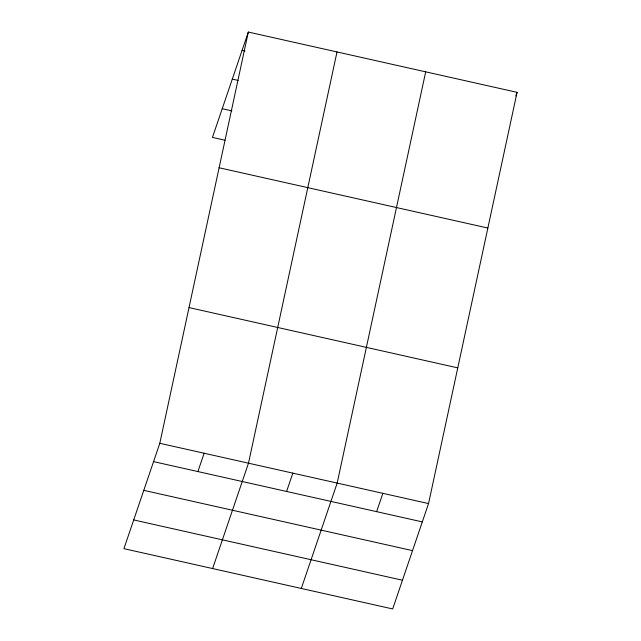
<?xml version="1.0" encoding="UTF-8"?>
<svg xmlns="http://www.w3.org/2000/svg" width="641" height="641" viewBox="0 0 641 641"><rect width="100%" height="100%" fill="white"/><g stroke="black" fill="none" stroke-linecap="round" stroke-linejoin="round"><path stroke-width="0.96" d="M159.801 443.292L248.323 32.05L517.071 92.336L428.549 503.578L392.677 608.95L123.929 548.664L159.801 443.292L428.549 503.578M337.006 51.945L248.492 463.187L212.62 568.559M425.696 71.84L337.174 483.082L301.302 588.454M248.323 32.05L212.451 137.422L224.983 140.235M197.901 471.568L204.142 453.235M286.591 491.463L292.833 473.13M515.821 95.998L517.071 92.336M376.628 511.654L382.861 493.33M242.082 50.383L244.974 51.032M232.306 79.107L238.083 80.405M222.227 108.698L231.866 110.861M219.11 167.758L487.857 228.044M189.015 307.584L457.762 367.87M153.56 461.624L422.315 521.902M143.784 490.349L412.532 550.627M133.705 519.939L402.46 580.225"/></g></svg>
